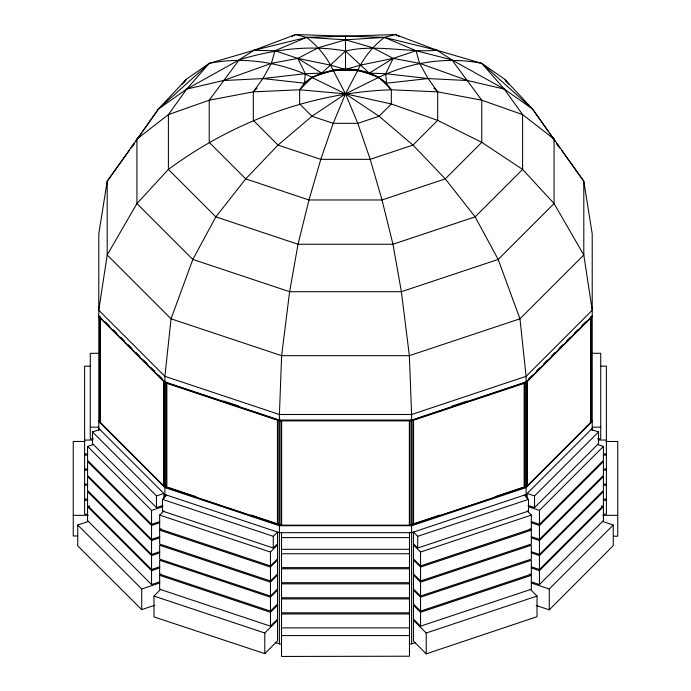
<?xml version="1.0" encoding="UTF-8"?>
<svg xmlns="http://www.w3.org/2000/svg" width="691" height="691" viewBox="0 0 691 691"><rect width="100%" height="100%" fill="white"/><g stroke="black" fill="none" stroke-linecap="round" stroke-linejoin="round"><path stroke-width="1.04" d="M142.381 131.886L158.507 108.962L186.717 89.079L223.314 80.553L262.848 78.567L304.403 83.17C327.266 63.71 373.511 63.201 391.339 89.778L391.339 103.961L379.057 116.243L357.783 123.335L333.217 123.335L311.943 116.243L299.661 103.961L299.661 89.778L304.403 83.17L305.336 73.678L297.786 58.398L274.958 50.737L253.822 50.331L209.252 63.339L186.216 79.335L158.507 108.962L107.2 181.223L98.787 233.904L98.787 430.545M98.787 316.029L164.899 382.132L279.397 420.301L279.924 419.765L279.924 420.344L278.594 419.895L278.058 420.43L278.058 524.702L279.397 525.151L279.682 524.538L279.397 525.73L164.899 487.561L98.787 421.458L99.858 421.294M561.619 150.31L583.8 181.223L583.8 254.962L592.213 310.233L526.101 376.336L411.603 414.505L279.397 414.505L164.899 376.336L98.787 310.233L107.2 254.962L136.93 203.56L136.93 139.029L168.397 114.611L186.717 89.079L239.129 59.867L253.822 50.331L295.627 34.55L384.438 37.392L416.042 50.737L419.584 63.339L428.152 78.567L437.679 91.851L437.679 120.372L412.985 145.075L370.203 159.336L320.797 159.336L278.015 145.075L253.321 120.372L253.321 91.851L262.848 78.567L271.416 63.339L274.958 50.737L306.562 37.392L395.373 34.55L437.178 50.331L481.748 63.339L504.784 79.335L532.493 108.962L583.8 181.223L592.213 233.904L592.213 430.545M184.497 82.039L186.216 79.335L182.191 84.337M134.322 143.348L130.608 148.591M135.566 141.586L141.145 133.648M129.381 150.31L107.2 181.223L107.2 254.962L171.048 318.81L281.643 355.675L409.357 355.675L519.952 318.81L583.8 254.962L554.07 203.56L522.603 169.407L481.782 142.363L437.679 120.372L391.339 103.961L345.5 93.864L299.661 89.778L253.321 91.851L209.218 100.195L168.397 114.611L168.397 169.407L136.93 203.56L192.824 259.445L289.615 291.706L401.385 291.706L498.176 259.445L554.07 203.56L554.07 139.029L551.047 136.006M223.314 80.553L271.416 63.339L297.786 58.398L330.799 65.196L345.5 69.471L360.201 65.196L393.214 58.398L416.042 50.737L451.871 59.867L481.782 100.195L481.782 142.363L445.272 178.883L382.019 199.967L308.981 199.967L245.728 178.883L209.218 142.363L209.218 100.195L239.129 59.867C273.394 49.355 309.983 44.509 345.5 51.013C375.878 43.93 406.515 52.706 437.178 50.331L451.871 59.867L504.283 89.079L532.493 108.962L548.619 131.886M134.529 143.538L131.843 146.872L133.328 145.36M186.717 89.079L209.252 63.339C243.828 56.446 280.27 62.121 311.943 77.167L333.217 70.076L357.783 70.076L379.057 77.167C410.73 62.121 447.172 56.446 481.748 63.339L532.493 108.962M536.216 605.489L549.285 609.851L613.263 545.631L613.263 525.013L602.207 521.334M136.93 139.029L139.953 136.006M209.218 100.195L210.738 98.675M253.321 91.851L257.061 88.111M299.661 89.778L311.943 77.496C335.472 66.707 365.789 66.491 386.597 83.17L428.152 78.567L467.686 80.553L504.283 89.079L522.603 114.611L554.07 139.029M165.425 382.175L164.899 382.71L164.121 381.942L165.045 381.631L165.814 382.399L164.899 382.71L166.229 383.16L166.764 382.624L165.425 382.175L165.425 381.596L164.899 382.132L165.814 381.821L165.814 382.399M166.851 383.358L167.377 382.831L277.972 419.696L277.445 420.223L277.445 524.495L166.851 487.63L166.851 383.358L277.445 420.223M164.121 381.942L164.121 486.214L166.229 487.431L166.764 486.896M277.549 543.765L273.291 548.023L162.48 511.09L162.48 499.386L166.738 495.127M277.549 558.829L270.457 565.929L159.647 528.986L159.647 515.089L163.905 510.83M277.549 573.893L270.457 580.984L159.647 544.05L159.647 530.144L161.063 528.727M278.058 420.43L279.397 420.879L279.924 420.344M277.549 619.076L270.457 626.167L159.647 589.233L159.647 575.335L161.063 573.91M273.291 548.023L273.291 536.32L277.549 532.061L277.549 640.851L264.783 653.626L153.972 616.925L153.972 596.065L160.727 589.311M277.445 524.495L277.972 523.968M278.058 524.702L278.594 524.167M270.457 565.929L270.457 552.023L277.549 544.931M270.457 580.984L270.457 567.086L277.549 559.986M270.457 582.142L159.647 545.208L159.647 559.114L270.457 596.048L270.457 582.142L277.549 575.05M270.457 596.048L277.549 588.957M270.457 597.205L159.647 560.271L159.647 574.169L270.457 611.112L270.457 597.205L277.549 590.114M270.457 611.112L277.549 604.012M270.457 626.167L270.457 612.269L277.549 605.178M264.783 653.626L264.783 633.008L277.549 620.233M526.879 381.942L526.101 382.71L525.186 382.399L525.955 381.631L526.879 381.942L526.879 486.214L524.771 487.431L524.236 486.896M528.589 378.996L532.39 375.196M536.19 371.395L539.991 367.595M543.791 363.794L547.592 359.994M551.392 356.193L555.193 352.393M558.993 348.592L562.794 344.792M566.594 340.991L570.395 337.191M574.195 333.39L577.996 329.59M581.796 325.789L585.597 321.989M592.213 316.029L526.101 382.132L411.603 420.301L279.397 420.301M527.233 381.587L526.309 381.277L526.309 485.548L527.233 485.859L527.233 381.587L591.081 317.73L590.166 317.428M591.436 317.376L590.52 317.074L590.52 421.346L591.436 421.648L591.436 317.376L592.213 316.608L591.289 316.297M527.233 485.859L591.081 422.002L591.081 317.73M591.436 421.648L592.213 420.879L591.677 420.879M279.397 525.73L411.603 525.73L526.101 487.561L592.213 421.458L591.142 421.294M592.213 428.411L526.101 494.514L411.603 532.683L279.397 532.683L164.899 494.514L98.787 428.411M528.088 505.458L534.54 507.609L534.54 495.905L598.518 431.927L591.142 429.474M534.54 507.609L598.518 443.631L598.518 431.927M531.267 521.584L539.455 524.314L539.455 510.407L603.433 446.429L597.292 444.382M539.455 524.314L603.433 460.336L603.433 446.429M539.455 539.369L539.455 525.471L603.433 461.493L603.433 475.399L539.455 539.369L531.267 536.639M539.455 554.432L539.455 540.535L603.433 476.557L603.433 490.455L539.455 554.432L531.267 551.703M539.455 569.496L539.455 555.59L603.433 491.612L603.433 505.518L539.455 569.496L531.267 566.767M531.267 581.831L539.455 584.56L539.455 570.654L603.433 506.676L601.386 505.993M539.455 584.56L603.433 520.582L603.433 506.676M549.285 609.851L549.285 588.991L613.263 525.013M158.507 108.962L209.252 63.339M262.848 78.567L305.336 73.678L321.773 73.142L345.5 51.013L369.227 73.142L385.664 73.678L428.152 78.567M304.403 83.17L311.943 77.167M369.227 73.142L393.214 58.398L419.584 63.339L467.686 80.553M164.899 487.561L165.676 487.112L279.682 525.117M291.818 36.442L295.627 34.55L306.562 37.392L345.5 39.819L384.438 37.392L395.373 34.55L399.182 36.442M379.057 77.167L345.5 93.864L311.943 116.243L278.015 145.075L245.728 178.883L215.851 216.862L192.824 259.445L171.048 318.81L164.899 376.336L164.899 496.656M524.262 495.127L528.52 499.386L528.52 511.09L417.71 548.023L417.71 536.32L413.451 532.061L413.451 641.093L426.217 653.859L537.028 616.683L537.028 596.065L530.273 589.311M99.564 317.376L100.48 317.074L100.48 421.346L99.564 421.648L99.564 317.376L98.787 316.608L99.711 316.297M99.919 317.73L163.767 381.587L164.691 381.277L164.691 485.548L163.767 485.859L99.919 422.002L99.919 317.73L100.834 317.428M99.919 422.002L100.834 421.7M162.912 505.458L156.46 507.609L92.482 443.631L92.482 431.927L99.858 429.474M159.733 521.584L151.545 524.314L87.567 460.336L87.567 446.429L93.708 444.382M159.733 581.831L151.545 584.56L87.567 520.582L87.567 506.676L89.614 505.993M164.121 486.214L165.045 485.903M164.899 486.982L165.512 486.775M92.482 431.927L156.46 495.905L163.836 493.452L163.836 498.772M154.784 605.256L141.715 609.609L77.737 545.873L77.737 525.013L88.793 521.334M451.966 406.135L467.297 401.022M411.603 420.301L411.076 419.765L411.076 420.344L412.406 419.895L412.942 420.43L412.942 524.702L411.603 525.151L279.397 525.151M524.771 383.16L526.101 382.71L525.575 382.175L524.236 382.624L524.771 383.16L524.771 487.431M410.065 420.879L412.942 420.43M524.149 383.358L523.623 382.831L413.028 419.696L413.555 420.223L524.149 383.358L524.149 487.63L413.555 524.495L413.028 523.968M87.567 446.429L151.545 510.407L162.808 506.65M159.733 536.639L151.545 539.369L87.567 475.399L87.567 461.493L151.545 525.471L159.733 522.742M159.733 551.703L151.545 554.432L87.567 490.455L87.567 476.557L151.545 540.535L159.733 537.797M159.733 566.767L151.545 569.496L87.567 505.518L87.567 491.612L151.545 555.59L159.733 552.86M87.567 506.676L151.545 570.654L159.733 567.924M77.737 525.013L141.715 588.991L159.811 582.962M414.047 523.623L439.649 515.089M494.946 496.656L522.595 487.44M411.603 525.73L411.318 525.117L525.324 487.112L526.101 487.561M417.71 536.32L528.52 499.386M413.451 544.931L420.543 552.023L531.353 515.089L531.353 528.986L420.543 565.929L413.451 558.829M413.451 559.986L420.543 567.086L531.353 530.144L531.353 544.05L420.543 580.984L413.451 573.893M413.451 575.05L420.543 582.142L531.353 545.208L531.353 559.114L420.543 596.048L413.451 588.957M413.451 590.114L420.543 597.205L531.353 560.271L531.353 574.169L420.543 611.112L413.451 604.012M413.451 605.178L420.543 612.269L531.353 575.335L531.353 589.233L420.543 626.167L413.451 619.076M413.451 620.233L426.217 633.008L537.028 596.065M409.452 643.9L411.603 643.9L415.697 642.544M253.822 50.331L306.562 37.392C317.929 45.995 327.214 57.552 333.217 70.404L345.5 93.864L357.783 123.335L370.203 159.336L382.019 199.967L392.954 244.251L401.385 291.706L409.357 355.675L411.603 414.505L411.603 643.9M391.339 89.778C310.993 92.49 232.867 121.797 168.397 169.407L215.851 216.862L298.046 244.251L392.954 244.251L475.149 216.862L522.603 169.407L522.603 114.611L481.782 100.195L437.679 91.851L391.339 89.778L379.057 77.496M98.787 316.608L99.858 316.608M591.142 316.608L592.213 316.608M98.787 353.308L90.279 353.308L90.279 438.88L93.466 438.88M592.213 353.308L600.721 353.308L600.721 438.88L597.534 438.88M90.685 366.17L84.604 366.17L84.604 514.19L87.645 514.19M600.315 366.17L606.396 366.17L606.396 514.19L603.355 514.19M279.397 420.266L280.935 420.266L280.935 525.151M411.603 420.266L410.065 420.266L410.065 525.151M279.397 420.879L280.935 420.879M281.643 420.879L409.357 420.879M90.279 427.176L98.787 427.176M592.213 427.176L600.721 427.176M84.604 440.046L92.706 440.046M598.294 440.046L606.396 440.046M84.958 441.48L73.246 441.48L73.246 535.966L77.504 535.966M606.042 441.48L617.754 441.48L617.754 536.207L613.496 536.207M84.604 453.944L87.645 453.944M603.355 453.944L606.396 453.944M84.604 455.101L87.645 455.101M603.355 455.101L606.396 455.101M84.604 469.008L87.645 469.008M603.355 469.008L606.396 469.008M84.604 470.165L87.645 470.165M603.355 470.165L606.396 470.165M84.604 484.071L87.645 484.071M603.355 484.071L606.396 484.071M84.604 485.229L87.645 485.229M603.355 485.229L606.396 485.229M84.604 499.127L87.645 499.127M603.355 499.127L606.396 499.127M84.604 500.293L87.645 500.293M603.355 500.293L606.396 500.293M73.246 515.348L88.146 515.348M602.854 515.348L617.754 515.348M281.522 537.598L409.478 537.598M281.522 549.302L409.478 549.302M281.522 553.733L409.478 553.733M281.522 567.639L409.478 567.639M281.522 568.797L409.478 568.797M281.522 582.694L409.478 582.694M281.522 583.86L409.478 583.86M281.522 597.758L409.478 597.758M281.522 598.916L409.478 598.916M281.522 612.822L409.478 612.822M281.522 613.979L409.478 613.979M281.522 627.886L409.478 627.886M281.522 635.599L409.478 635.599M275.303 642.544L279.397 643.9L281.548 643.9M437.178 50.331L384.438 37.392C373.071 45.995 363.786 57.552 357.783 70.404L345.5 93.864L333.217 123.335L320.797 159.336L308.981 199.967L298.046 244.251L289.615 291.706L281.643 355.675L279.397 414.505L279.397 643.9M590.166 421.7L591.081 422.002M525.955 485.903L526.879 486.214M525.488 486.775L525.929 486.81M534.54 495.905L527.164 493.452L527.164 498.772M223.703 401.022L239.034 406.135M528.192 506.65L539.455 510.407M531.267 522.742L539.455 525.471M531.267 537.797L539.455 540.535M531.267 552.86L539.455 555.59M531.267 567.924L539.455 570.654M531.189 582.962L549.285 588.991M168.405 487.44L196.054 496.656M251.351 515.089L276.953 523.623M162.48 499.386L273.291 536.32M159.647 515.089L270.457 552.023M159.647 530.144L270.457 567.086M159.647 575.335L270.457 612.269M153.972 596.065L264.783 633.008M311.943 77.496L345.5 93.864L379.057 116.243L412.985 145.075L445.272 178.883L475.149 216.862L498.176 259.445L519.952 318.81L526.101 376.336L526.101 496.656M321.773 73.142L297.786 58.398L318.387 47.688L345.5 39.819L372.613 47.688L393.214 58.398L385.664 73.678L386.597 83.17M480.262 98.675L481.782 100.195M433.939 88.111L437.679 91.851M527.095 510.83L531.353 515.089M529.937 528.727L531.353 530.144M411.076 420.344L411.603 420.879M529.937 573.91L531.353 575.335M412.406 524.167L412.942 524.702M413.451 543.765L417.71 548.023M105.403 321.989L109.204 325.789M113.004 329.59L116.805 333.39M120.605 337.191L124.406 340.991M128.206 344.792L132.007 348.592M135.807 352.393L139.608 356.193M143.408 359.994L147.209 363.794M151.009 367.595L154.81 371.395M158.61 375.196L162.411 378.996M98.787 420.879L99.564 421.648M557.672 145.36L560.392 148.591M481.748 63.339L504.283 89.079M508.809 84.337L504.784 79.335L506.503 82.039M556.471 143.538L559.157 146.872L556.678 143.348M549.855 133.648L555.434 141.586M411.603 525.151L411.318 524.538L411.318 525.117M525.575 382.175L525.575 381.596L526.101 382.132L525.186 381.821L525.186 382.399M525.324 486.533L525.324 487.112M525.186 486.671L525.186 487.259M426.217 633.008L426.217 653.859M420.543 552.023L420.543 565.929M420.543 567.086L420.543 580.984M420.543 582.142L420.543 596.048M420.543 597.205L420.543 611.112M420.543 612.269L420.543 626.167M413.555 420.223L413.555 524.495M409.478 532.683L409.478 656.217L281.522 656.45L281.522 532.683M409.357 525.151L409.357 420.266L281.643 420.266L281.643 525.151M345.5 36.148L345.5 69.471M166.229 383.16L166.229 487.431M165.814 486.671L165.814 487.259M165.676 486.533L165.676 487.112M163.767 381.587L163.767 485.859M156.46 495.905L156.46 507.609M151.545 510.407L151.545 524.314M151.545 525.471L151.545 539.369M151.545 540.535L151.545 554.432M151.545 555.59L151.545 569.496M151.545 570.654L151.545 584.56M141.715 588.991L141.715 609.609"/></g></svg>
